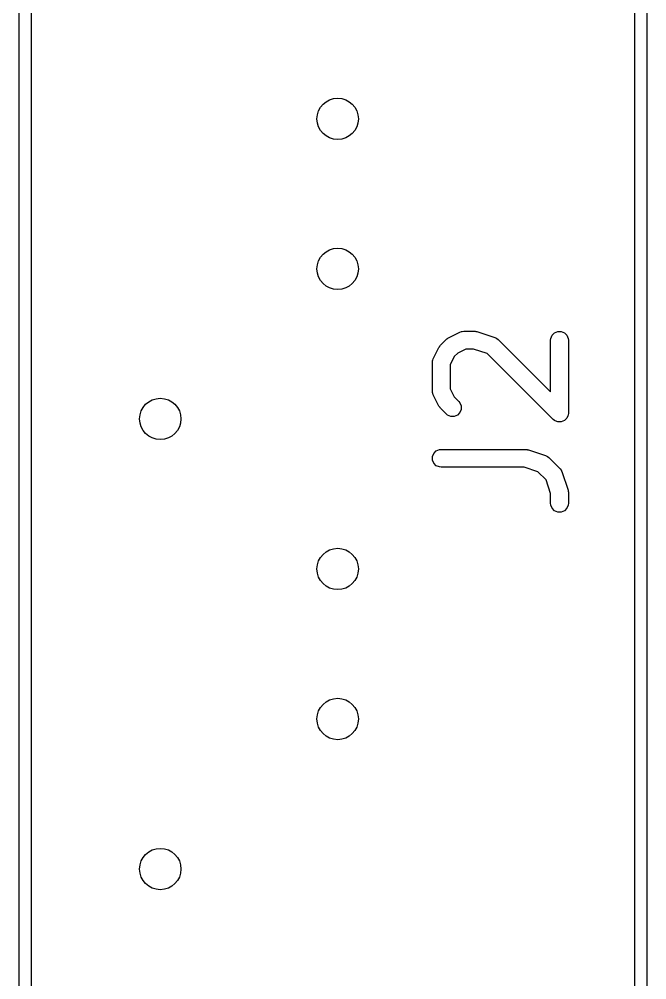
# Model space of a CAD drawing. Extents: x 2.42 to 5.08, y -5.33 to -2.65.
# Drawn here: x 2.483 to 2.692, y -3.7369 to -3.4168 of the extents above; entities that cross this region are included whole.
import ezdxf

# ---------------------------------------------------------------- set-up
doc = ezdxf.new("R2010")
doc.units = 0
doc.header["$MEASUREMENT"] = 0
doc.layers.add('BLACK', color=7, linetype='CONTINUOUS')

msp = doc.modelspace()

# ---------------------------------------------------------------- linework, layer by layer
at = {"layer": 'BLACK', "linetype": 'CONTINUOUS'}
for p, q in [((2.48303, -3.88), (2.48303, -3.22)), ((2.69197, -3.22), (2.69197, -3.88)), ((2.48697, -3.22197), (2.48697, -3.87803)), ((2.68803, -3.87803), (2.68803, -3.22197)), ((2.62597, -3.52299), (2.62971, -3.52111)), ((2.62971, -3.52111), (2.63026, -3.52091)), ((2.63026, -3.52091), (2.63036, -3.5209)), ((2.63036, -3.5209), (2.63046, -3.52086)), ((2.63046, -3.52086), (2.63104, -3.5208)), ((2.63104, -3.5208), (2.63478, -3.5208)), ((2.63478, -3.5208), (2.63508, -3.52083)), ((2.63508, -3.52083), (2.63515, -3.52082)), ((2.63515, -3.52082), (2.63526, -3.52085)), ((2.63526, -3.52085), (2.63536, -3.52086)), ((2.63536, -3.52086), (2.63543, -3.52089)), ((2.63543, -3.52089), (2.63572, -3.52095)), ((2.63572, -3.52095), (2.64134, -3.52283)), ((2.66127, -3.5213), (2.66233, -3.52086)), ((2.66233, -3.52086), (2.66348, -3.52086)), ((2.66348, -3.52086), (2.66455, -3.5213)), ((2.62332, -3.52541), (2.6252, -3.52354)), ((2.6252, -3.52354), (2.62542, -3.52335)), ((2.62542, -3.52335), (2.62548, -3.5233)), ((2.62548, -3.5233), (2.62556, -3.52324)), ((2.62556, -3.52324), (2.62565, -3.52317)), ((2.62565, -3.52317), (2.62572, -3.52314)), ((2.62572, -3.52314), (2.62597, -3.52299)), ((2.64134, -3.52283), (2.64187, -3.52306)), ((2.64187, -3.52306), (2.64195, -3.52313)), ((2.64195, -3.52313), (2.64205, -3.52317)), ((2.64205, -3.52317), (2.6425, -3.52354)), ((2.6425, -3.52354), (2.65995, -3.541)), ((2.65995, -3.52375), (2.66001, -3.52318)), ((2.65995, -3.541), (2.65995, -3.52375)), ((2.66001, -3.52318), (2.66045, -3.52211)), ((2.66045, -3.52211), (2.66127, -3.5213)), ((2.66455, -3.5213), (2.66536, -3.52211)), ((2.66536, -3.52211), (2.6658, -3.52318)), ((2.6658, -3.52318), (2.66586, -3.52375)), ((2.66586, -3.52375), (2.66586, -3.54813)), ((2.6209, -3.52993), (2.62277, -3.52618)), ((2.62277, -3.52618), (2.62293, -3.52593)), ((2.62293, -3.52593), (2.62296, -3.52586)), ((2.62296, -3.52586), (2.62302, -3.52578)), ((2.62302, -3.52578), (2.62308, -3.52569)), ((2.62308, -3.52569), (2.62314, -3.52564)), ((2.62314, -3.52564), (2.62332, -3.52541)), ((2.63173, -3.52671), (2.62903, -3.52805)), ((2.63431, -3.52671), (2.63173, -3.52671)), ((2.63881, -3.52821), (2.63431, -3.52671)), ((2.62058, -3.53125), (2.62064, -3.53068)), ((2.62064, -3.53068), (2.62068, -3.53058)), ((2.62068, -3.53058), (2.62069, -3.53047)), ((2.62069, -3.53047), (2.6209, -3.52993)), ((2.62784, -3.52925), (2.62649, -3.53195)), ((2.62903, -3.52805), (2.62784, -3.52925)), ((2.66082, -3.55021), (2.63881, -3.52821)), ((2.62058, -3.54063), (2.62058, -3.53125)), ((2.62649, -3.53195), (2.62649, -3.53993)), ((2.62649, -3.53993), (2.62784, -3.54263)), ((2.62064, -3.5412), (2.62058, -3.54063)), ((2.62068, -3.5413), (2.62064, -3.5412)), ((2.62069, -3.54141), (2.62068, -3.5413)), ((2.6209, -3.54195), (2.62069, -3.54141)), ((2.62277, -3.5457), (2.6209, -3.54195)), ((2.62784, -3.54263), (2.62937, -3.54416)), ((2.62293, -3.54594), (2.62277, -3.5457)), ((2.62296, -3.54602), (2.62293, -3.54594)), ((2.62302, -3.5461), (2.62296, -3.54602)), ((2.62308, -3.54619), (2.62302, -3.5461)), ((2.62314, -3.54624), (2.62308, -3.54619)), ((2.62332, -3.54646), (2.62314, -3.54624)), ((2.6252, -3.54834), (2.62332, -3.54646)), ((2.62937, -3.54416), (2.62974, -3.54461)), ((2.62974, -3.54461), (2.63018, -3.54567)), ((2.63018, -3.54683), (2.62974, -3.54789)), ((2.63018, -3.54567), (2.63018, -3.54683)), ((2.62565, -3.54871), (2.6252, -3.54834)), ((2.62671, -3.54915), (2.62565, -3.54871)), ((2.62786, -3.54915), (2.62671, -3.54915)), ((2.62893, -3.54871), (2.62786, -3.54915)), ((2.62974, -3.54789), (2.62893, -3.54871)), ((2.66536, -3.54977), (2.66455, -3.55058)), ((2.66567, -3.54901), (2.66536, -3.54977)), ((2.6658, -3.5487), (2.66567, -3.54901)), ((2.66586, -3.54813), (2.6658, -3.5487)), ((2.66127, -3.55058), (2.66082, -3.55021)), ((2.66202, -3.55089), (2.66127, -3.55058)), ((2.66233, -3.55102), (2.66202, -3.55089)), ((2.66348, -3.55102), (2.66233, -3.55102)), ((2.66233, -3.55102), (2.66233, -3.55102)), ((2.66455, -3.55058), (2.66348, -3.55102)), ((2.62064, -3.56255), (2.62108, -3.56148)), ((2.62064, -3.5637), (2.62064, -3.56255)), ((2.62108, -3.56148), (2.6219, -3.56067)), ((2.6219, -3.56067), (2.62296, -3.56023)), ((2.62296, -3.56023), (2.62354, -3.56017)), ((2.62354, -3.56017), (2.65166, -3.56017)), ((2.65166, -3.56017), (2.65195, -3.5602)), ((2.65195, -3.5602), (2.65203, -3.56019)), ((2.65203, -3.56019), (2.65213, -3.56022)), ((2.65213, -3.56022), (2.65223, -3.56023)), ((2.65223, -3.56023), (2.65231, -3.56026)), ((2.65231, -3.56026), (2.65259, -3.56032)), ((2.65259, -3.56032), (2.65822, -3.5622)), ((2.65822, -3.5622), (2.65874, -3.56243)), ((2.65874, -3.56243), (2.65882, -3.5625)), ((2.65882, -3.5625), (2.65892, -3.56254)), ((2.65892, -3.56254), (2.65937, -3.56291)), ((2.62108, -3.56476), (2.62064, -3.5637)), ((2.6219, -3.56558), (2.62108, -3.56476)), ((2.62296, -3.56602), (2.6219, -3.56558)), ((2.62354, -3.56608), (2.62296, -3.56602)), ((2.65118, -3.56608), (2.62354, -3.56608)), ((2.65569, -3.56758), (2.65118, -3.56608)), ((2.65937, -3.56291), (2.66312, -3.56666)), ((2.65845, -3.57034), (2.65569, -3.56758)), ((2.66312, -3.56666), (2.66349, -3.56711)), ((2.66349, -3.56711), (2.66353, -3.56721)), ((2.66353, -3.56721), (2.6636, -3.56729)), ((2.6636, -3.56729), (2.66383, -3.56781)), ((2.66383, -3.56781), (2.66571, -3.57344)), ((2.65995, -3.57485), (2.65845, -3.57034)), ((2.65995, -3.57812), (2.65995, -3.57485)), ((2.66571, -3.57344), (2.66577, -3.57372)), ((2.66577, -3.57372), (2.6658, -3.5738)), ((2.6658, -3.5738), (2.66581, -3.5739)), ((2.66581, -3.5739), (2.66584, -3.574)), ((2.66584, -3.574), (2.66583, -3.57408)), ((2.66583, -3.57408), (2.66586, -3.57437)), ((2.66586, -3.57437), (2.66586, -3.57812)), ((2.66001, -3.5787), (2.65995, -3.57812)), ((2.66045, -3.57976), (2.66001, -3.5787)), ((2.6658, -3.5787), (2.66536, -3.57976)), ((2.66586, -3.57812), (2.6658, -3.5787)), ((2.66127, -3.58058), (2.66045, -3.57976)), ((2.66233, -3.58102), (2.66127, -3.58058)), ((2.66348, -3.58102), (2.66233, -3.58102)), ((2.66455, -3.58058), (2.66348, -3.58102)), ((2.66536, -3.57976), (2.66455, -3.58058))]:
    msp.add_line(p, q, dxfattribs=at)
at = {"layer": 'BLACK'}
for centre in [(2.58906, -3.45), (2.58906, -3.5), (2.53, -3.55), (2.58906, -3.6), (2.58906, -3.65), (2.53, -3.7)]:
    msp.add_circle(centre, 0.00689, dxfattribs=at)

doc.saveas('drawing.dxf')
